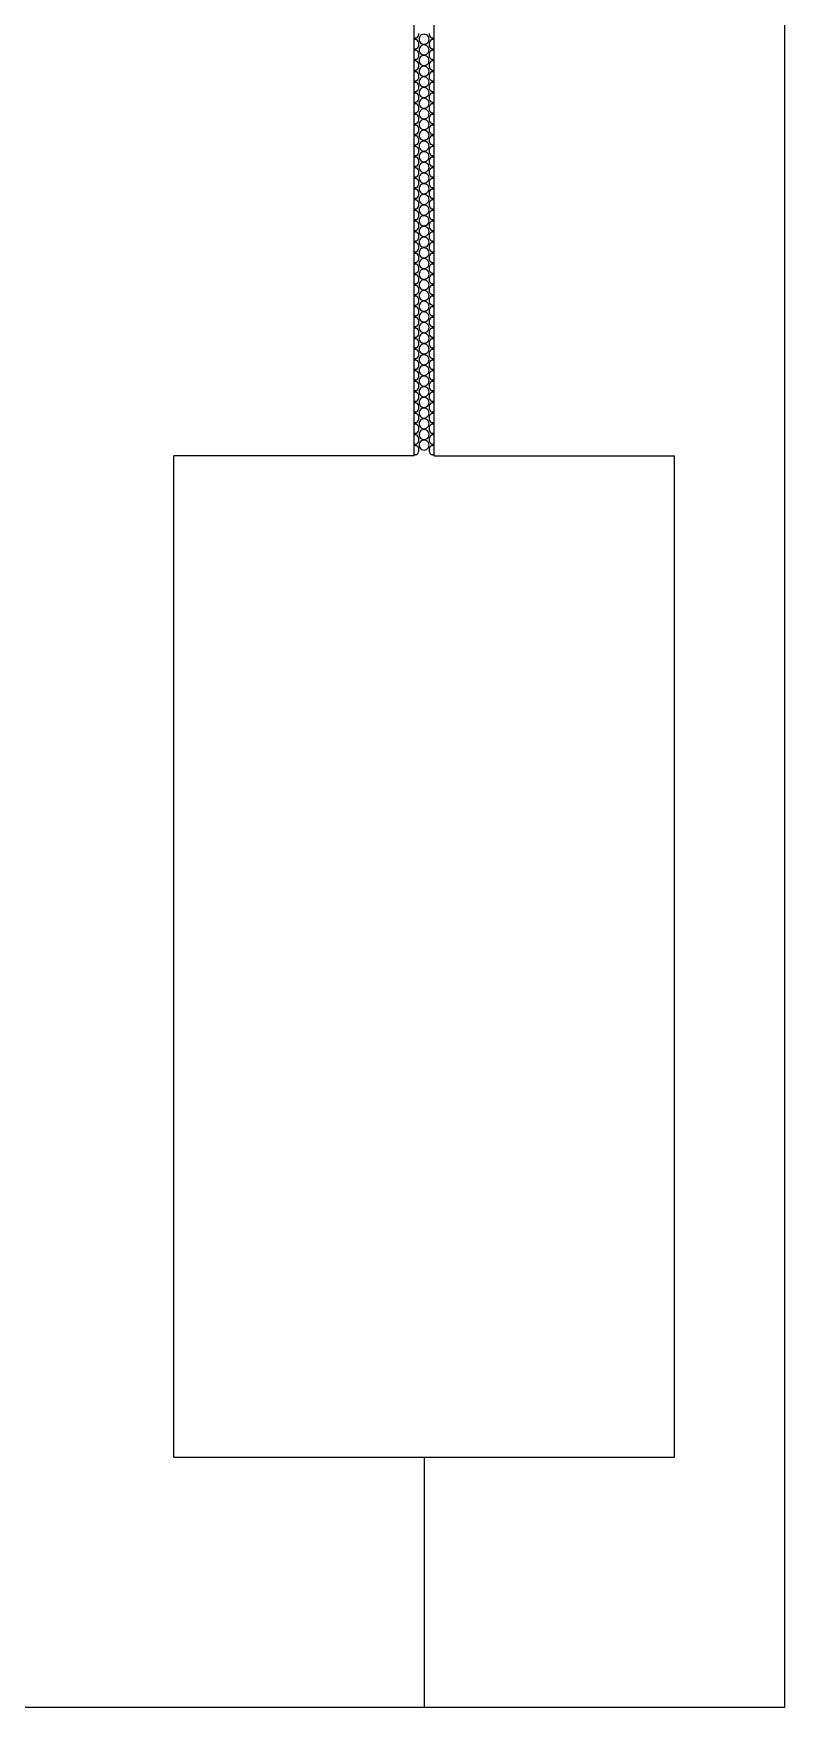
# Model space of a CAD drawing. Extents: x 0 to 40, y 0 to 70.
# Drawn here: x 32.5 to 40, y 0 to 16.72 of the extents above; entities that cross this region are included whole.
import ezdxf

# ---------------------------------------------------------------- set-up
doc = ezdxf.new("R2010")
doc.units = 0
doc.header["$MEASUREMENT"] = 0
doc.layers.add('AL_FOIL', color=2, linetype='CONTINUOUS')

msp = doc.modelspace()

# ---------------------------------------------------------------- linework, layer by layer
at = {"layer": 'AL_FOIL', "linetype": 'Continuous'}
for p, q in [((40, 70), (40, 0)), ((40, 0), (0, 0))]:
    msp.add_line(p, q, dxfattribs=at)
at = {"layer": 'AL_FOIL'}
for p, q in [((36.3, 12.5), (36.3, 21.4)), ((36.5, 12.5), (36.5, 21.4)), ((33.9, 2.5), (33.9, 12.5)), ((36.3, 12.5), (33.9, 12.5)), ((36.5, 12.5), (38.9, 12.5)), ((38.9, 2.5), (38.9, 12.5)), ((33.9, 2.5), (38.9, 2.5)), ((36.4, 2.5), (36.4, 0))]:
    msp.add_line(p, q, dxfattribs=at)
for centre, radius, start, end in [((36.313, 16.713), 0.0402, 250.8934, 270), ((36.313, 16.616), 0.0402, 90, 109.1066), ((36.313, 16.606), 0.0402, 250.8934, 270), ((36.313, 16.705), 0.0327, 270, 291.206), ((36.313, 16.624), 0.0327, 68.794, 90), ((36.313, 16.598), 0.0327, 270, 291.206), ((36.313, 16.707), 0.0345, 291.206, 330), ((36.313, 16.622), 0.0345, 30, 68.794), ((36.313, 16.6), 0.0345, 291.206, 330), ((36.293, 16.718), 0.0568, 330, 360), ((36.293, 16.611), 0.0568, 0, 30), ((36.293, 16.611), 0.0568, 330, 360), ((36.4, 16.661), 0.05, 150, 180), ((36.4, 16.661), 0.05, 180, 210), ((36.4, 16.554), 0.05, 150, 180), ((36.4, 16.554), 0.05, 180, 210), ((36.4, 16.661), 0.05, 120, 150), ((36.4, 16.661), 0.05, 210, 240), ((36.4, 16.554), 0.05, 120, 150), ((36.4, 16.661), 0.05, 90, 120), ((36.4, 16.661), 0.05, 240, 270), ((36.4, 16.554), 0.05, 90, 120), ((36.4, 16.661), 0.05, 60, 90), ((36.4, 16.661), 0.05, 270, 300), ((36.4, 16.554), 0.05, 60, 90), ((36.4, 16.661), 0.05, 30, 60), ((36.4, 16.661), 0.05, 300, 330), ((36.4, 16.554), 0.05, 30, 60), ((36.4, 16.661), 0.05, 360, 30), ((36.4, 16.661), 0.05, 330, 0), ((36.4, 16.554), 0.05, 360, 30), ((36.4, 16.554), 0.05, 330, 360), ((36.507, 16.718), 0.0568, 180, 210), ((36.507, 16.611), 0.0568, 150, 180), ((36.507, 16.611), 0.0568, 180, 210), ((36.487, 16.707), 0.0345, 210, 248.794), ((36.487, 16.622), 0.0345, 111.206, 150), ((36.487, 16.6), 0.0345, 210, 248.794), ((36.487, 16.705), 0.0327, 248.794, 270), ((36.487, 16.624), 0.0327, 90, 111.206), ((36.487, 16.598), 0.0327, 248.794, 270), ((36.487, 16.713), 0.0402, 270, 289.1066), ((36.487, 16.616), 0.0402, 70.8934, 90), ((36.487, 16.606), 0.0402, 270, 289.1066), ((36.313, 16.51), 0.0402, 90, 109.1066), ((36.313, 16.499), 0.0402, 250.8934, 270), ((36.313, 16.403), 0.0402, 90, 109.1066), ((36.313, 16.517), 0.0327, 68.794, 90), ((36.313, 16.492), 0.0327, 270, 291.206), ((36.313, 16.411), 0.0327, 68.794, 90), ((36.313, 16.516), 0.0345, 30, 68.794), ((36.313, 16.493), 0.0345, 291.206, 330), ((36.313, 16.409), 0.0345, 30, 68.794), ((36.293, 16.504), 0.0568, 360, 30), ((36.293, 16.504), 0.0568, 330, 0), ((36.293, 16.398), 0.0568, 360, 30), ((36.293, 16.398), 0.0568, 330, 0), ((36.4, 16.448), 0.05, 150, 180), ((36.4, 16.448), 0.05, 180, 210), ((36.4, 16.554), 0.05, 210, 240), ((36.4, 16.448), 0.05, 120, 150), ((36.4, 16.448), 0.05, 210, 240), ((36.4, 16.341), 0.05, 120, 150), ((36.4, 16.554), 0.05, 240, 270), ((36.4, 16.448), 0.05, 90, 120), ((36.4, 16.448), 0.05, 240, 270), ((36.4, 16.341), 0.05, 90, 120), ((36.4, 16.554), 0.05, 270, 300), ((36.4, 16.448), 0.05, 60, 90), ((36.4, 16.448), 0.05, 270, 300), ((36.4, 16.341), 0.05, 60, 90), ((36.4, 16.554), 0.05, 300, 330), ((36.4, 16.448), 0.05, 30, 60), ((36.4, 16.448), 0.05, 300, 330), ((36.4, 16.341), 0.05, 30, 60), ((36.4, 16.448), 0.05, 0, 30), ((36.4, 16.448), 0.05, 330, 360), ((36.507, 16.504), 0.0568, 150, 180), ((36.507, 16.504), 0.0568, 180, 210), ((36.507, 16.398), 0.0568, 150, 180), ((36.507, 16.398), 0.0568, 180, 210), ((36.487, 16.516), 0.0345, 111.206, 150), ((36.487, 16.493), 0.0345, 210, 248.794), ((36.487, 16.409), 0.0345, 111.206, 150), ((36.487, 16.517), 0.0327, 90, 111.206), ((36.487, 16.492), 0.0327, 248.794, 270), ((36.487, 16.411), 0.0327, 90, 111.206), ((36.487, 16.51), 0.0402, 70.8934, 90), ((36.487, 16.499), 0.0402, 270, 289.1066), ((36.487, 16.403), 0.0402, 70.8934, 90), ((36.313, 16.392), 0.0402, 250.8934, 270), ((36.313, 16.296), 0.0402, 90, 109.1066), ((36.313, 16.286), 0.0402, 250.8934, 270), ((36.313, 16.19), 0.0402, 90, 109.1066), ((36.313, 16.385), 0.0327, 270, 291.206), ((36.313, 16.304), 0.0327, 68.794, 90), ((36.313, 16.278), 0.0327, 270, 291.206), ((36.313, 16.197), 0.0327, 68.794, 90), ((36.313, 16.387), 0.0345, 291.206, 330), ((36.313, 16.302), 0.0345, 30, 68.794), ((36.313, 16.28), 0.0345, 291.206, 330), ((36.313, 16.195), 0.0345, 30, 68.794), ((36.293, 16.291), 0.0568, 360, 30), ((36.293, 16.291), 0.0568, 330, 0), ((36.4, 16.341), 0.05, 150, 180), ((36.4, 16.341), 0.05, 180, 210), ((36.4, 16.234), 0.05, 150, 180), ((36.4, 16.234), 0.05, 180, 210), ((36.4, 16.341), 0.05, 210, 240), ((36.4, 16.234), 0.05, 120, 150), ((36.4, 16.341), 0.05, 240, 270), ((36.4, 16.234), 0.05, 90, 120), ((36.4, 16.341), 0.05, 270, 300), ((36.4, 16.234), 0.05, 60, 90), ((36.4, 16.341), 0.05, 300, 330), ((36.4, 16.234), 0.05, 30, 60), ((36.4, 16.341), 0.05, 360, 30), ((36.4, 16.341), 0.05, 330, 0), ((36.4, 16.234), 0.05, 0, 30), ((36.4, 16.234), 0.05, 330, 360), ((36.507, 16.291), 0.0568, 150, 180), ((36.507, 16.291), 0.0568, 180, 210), ((36.487, 16.387), 0.0345, 210, 248.794), ((36.487, 16.302), 0.0345, 111.206, 150), ((36.487, 16.28), 0.0345, 210, 248.794), ((36.487, 16.195), 0.0345, 111.206, 150), ((36.487, 16.385), 0.0327, 248.794, 270), ((36.487, 16.304), 0.0327, 90, 111.206), ((36.487, 16.278), 0.0327, 248.794, 270), ((36.487, 16.197), 0.0327, 90, 111.206), ((36.487, 16.392), 0.0402, 270, 289.1066), ((36.487, 16.296), 0.0402, 70.8934, 90), ((36.487, 16.286), 0.0402, 270, 289.1066), ((36.487, 16.19), 0.0402, 70.8934, 90), ((36.313, 16.179), 0.0402, 250.8934, 270), ((36.313, 16.083), 0.0402, 90, 109.1066), ((36.313, 16.172), 0.0327, 270, 291.206), ((36.313, 16.09), 0.0327, 68.794, 90), ((36.313, 16.173), 0.0345, 291.206, 330), ((36.313, 16.089), 0.0345, 30, 68.794), ((36.313, 16.066), 0.0345, 291.206, 330), ((36.293, 16.184), 0.0568, 360, 30), ((36.293, 16.184), 0.0568, 330, 0), ((36.293, 16.078), 0.0568, 0, 30), ((36.293, 16.078), 0.0568, 330, 360), ((36.4, 16.128), 0.05, 150, 180), ((36.4, 16.128), 0.05, 180, 210), ((36.4, 16.234), 0.05, 210, 240), ((36.4, 16.128), 0.05, 120, 150), ((36.4, 16.128), 0.05, 210, 240), ((36.4, 16.021), 0.05, 120, 150), ((36.4, 16.234), 0.05, 240, 270), ((36.4, 16.128), 0.05, 90, 120), ((36.4, 16.128), 0.05, 240, 270), ((36.4, 16.021), 0.05, 90, 120), ((36.4, 16.234), 0.05, 270, 300), ((36.4, 16.128), 0.05, 60, 90), ((36.4, 16.128), 0.05, 270, 300), ((36.4, 16.021), 0.05, 60, 90), ((36.4, 16.234), 0.05, 300, 330), ((36.4, 16.128), 0.05, 30, 60), ((36.4, 16.128), 0.05, 300, 330), ((36.4, 16.021), 0.05, 30, 60), ((36.4, 16.128), 0.05, 0, 30), ((36.4, 16.128), 0.05, 330, 360), ((36.507, 16.184), 0.0568, 150, 180), ((36.507, 16.184), 0.0568, 180, 210), ((36.507, 16.078), 0.0568, 150, 180), ((36.507, 16.078), 0.0568, 180, 210), ((36.487, 16.173), 0.0345, 210, 248.794), ((36.487, 16.089), 0.0345, 111.206, 150), ((36.487, 16.066), 0.0345, 210, 248.794), ((36.487, 16.172), 0.0327, 248.794, 270), ((36.487, 16.09), 0.0327, 90, 111.206), ((36.487, 16.179), 0.0402, 270, 289.1066), ((36.487, 16.083), 0.0402, 70.8934, 90), ((36.313, 16.072), 0.0402, 250.8934, 270), ((36.313, 15.976), 0.0402, 90, 109.1066), ((36.313, 15.966), 0.0402, 250.8934, 270), ((36.313, 15.87), 0.0402, 90, 109.1066), ((36.313, 16.065), 0.0327, 270, 291.206), ((36.313, 15.984), 0.0327, 68.794, 90), ((36.313, 15.958), 0.0327, 270, 291.206), ((36.313, 15.877), 0.0327, 68.794, 90), ((36.313, 15.982), 0.0345, 30, 68.794), ((36.313, 15.96), 0.0345, 291.206, 330), ((36.313, 15.875), 0.0345, 30, 68.794), ((36.293, 15.971), 0.0568, 0, 30), ((36.293, 15.971), 0.0568, 330, 360), ((36.293, 15.864), 0.0568, 360, 30), ((36.4, 16.021), 0.05, 150, 180), ((36.4, 16.021), 0.05, 180, 210), ((36.4, 15.914), 0.05, 150, 180), ((36.4, 15.914), 0.05, 180, 210), ((36.4, 16.021), 0.05, 210, 240), ((36.4, 15.914), 0.05, 120, 150), ((36.4, 15.914), 0.05, 210, 240), ((36.4, 16.021), 0.05, 240, 270), ((36.4, 15.914), 0.05, 90, 120), ((36.4, 16.021), 0.05, 270, 300), ((36.4, 15.914), 0.05, 60, 90), ((36.4, 16.021), 0.05, 300, 330), ((36.4, 15.914), 0.05, 30, 60), ((36.4, 15.914), 0.05, 300, 330), ((36.4, 16.021), 0.05, 360, 30), ((36.4, 16.021), 0.05, 330, 0), ((36.4, 15.914), 0.05, 0, 30), ((36.4, 15.914), 0.05, 330, 0), ((36.507, 15.971), 0.0568, 150, 180), ((36.507, 15.971), 0.0568, 180, 210), ((36.507, 15.864), 0.0568, 150, 180), ((36.487, 15.982), 0.0345, 111.206, 150), ((36.487, 15.96), 0.0345, 210, 248.794), ((36.487, 15.875), 0.0345, 111.206, 150), ((36.487, 16.065), 0.0327, 248.794, 270), ((36.487, 15.984), 0.0327, 90, 111.206), ((36.487, 15.958), 0.0327, 248.794, 270), ((36.487, 15.877), 0.0327, 90, 111.206), ((36.487, 16.072), 0.0402, 270, 289.1066), ((36.487, 15.976), 0.0402, 70.8934, 90), ((36.487, 15.966), 0.0402, 270, 289.1066), ((36.487, 15.87), 0.0402, 70.8934, 90), ((36.313, 15.859), 0.0402, 250.8934, 270), ((36.313, 15.763), 0.0402, 90, 109.1066), ((36.313, 15.851), 0.0327, 270, 291.206), ((36.313, 15.77), 0.0327, 68.794, 90), ((36.313, 15.853), 0.0345, 291.206, 330), ((36.313, 15.769), 0.0345, 30, 68.794), ((36.313, 15.746), 0.0345, 291.206, 330), ((36.293, 15.864), 0.0568, 330, 0), ((36.293, 15.758), 0.0568, 360, 30), ((36.293, 15.758), 0.0568, 330, 0), ((36.4, 15.808), 0.05, 150, 180), ((36.4, 15.808), 0.05, 180, 210), ((36.4, 15.701), 0.05, 150, 180), ((36.4, 15.808), 0.05, 120, 150), ((36.4, 15.808), 0.05, 210, 240), ((36.4, 15.701), 0.05, 120, 150), ((36.4, 15.914), 0.05, 240, 270), ((36.4, 15.808), 0.05, 90, 120), ((36.4, 15.808), 0.05, 240, 270), ((36.4, 15.701), 0.05, 90, 120), ((36.4, 15.914), 0.05, 270, 300), ((36.4, 15.808), 0.05, 60, 90), ((36.4, 15.808), 0.05, 270, 300), ((36.4, 15.701), 0.05, 60, 90), ((36.4, 15.808), 0.05, 30, 60), ((36.4, 15.808), 0.05, 300, 330), ((36.4, 15.701), 0.05, 30, 60), ((36.4, 15.808), 0.05, 360, 30), ((36.4, 15.808), 0.05, 330, 0), ((36.4, 15.701), 0.05, 0, 30), ((36.507, 15.864), 0.0568, 180, 210), ((36.507, 15.758), 0.0568, 150, 180), ((36.507, 15.758), 0.0568, 180, 210), ((36.487, 15.853), 0.0345, 210, 248.794), ((36.487, 15.769), 0.0345, 111.206, 150), ((36.487, 15.746), 0.0345, 210, 248.794), ((36.487, 15.851), 0.0327, 248.794, 270), ((36.487, 15.77), 0.0327, 90, 111.206), ((36.487, 15.859), 0.0402, 270, 289.1066), ((36.487, 15.763), 0.0402, 70.8934, 90), ((36.313, 15.752), 0.0402, 250.8934, 270), ((36.313, 15.656), 0.0402, 90, 109.1066), ((36.313, 15.646), 0.0402, 250.8934, 270), ((36.313, 15.549), 0.0402, 90, 109.1066), ((36.313, 15.745), 0.0327, 270, 291.206), ((36.313, 15.664), 0.0327, 68.794, 90), ((36.313, 15.638), 0.0327, 270, 291.206), ((36.313, 15.557), 0.0327, 68.794, 90), ((36.313, 15.662), 0.0345, 30, 68.794), ((36.313, 15.64), 0.0345, 291.206, 330), ((36.313, 15.555), 0.0345, 30, 68.794), ((36.293, 15.651), 0.0568, 360, 30), ((36.293, 15.651), 0.0568, 330, 0), ((36.293, 15.544), 0.0568, 0, 30), ((36.4, 15.701), 0.05, 180, 210), ((36.4, 15.594), 0.05, 150, 180), ((36.4, 15.594), 0.05, 180, 210), ((36.4, 15.701), 0.05, 210, 240), ((36.4, 15.594), 0.05, 120, 150), ((36.4, 15.594), 0.05, 210, 240), ((36.4, 15.701), 0.05, 240, 270), ((36.4, 15.594), 0.05, 90, 120), ((36.4, 15.594), 0.05, 240, 270), ((36.4, 15.701), 0.05, 270, 300), ((36.4, 15.594), 0.05, 60, 90), ((36.4, 15.594), 0.05, 270, 300), ((36.4, 15.701), 0.05, 300, 330), ((36.4, 15.594), 0.05, 30, 60), ((36.4, 15.594), 0.05, 300, 330), ((36.4, 15.701), 0.05, 330, 0), ((36.4, 15.594), 0.05, 360, 30), ((36.4, 15.594), 0.05, 330, 360), ((36.507, 15.651), 0.0568, 150, 180), ((36.507, 15.651), 0.0568, 180, 210), ((36.507, 15.544), 0.0568, 150, 180), ((36.487, 15.662), 0.0345, 111.206, 150), ((36.487, 15.64), 0.0345, 210, 248.794), ((36.487, 15.555), 0.0345, 111.206, 150), ((36.487, 15.745), 0.0327, 248.794, 270), ((36.487, 15.664), 0.0327, 90, 111.206), ((36.487, 15.638), 0.0327, 248.794, 270), ((36.487, 15.557), 0.0327, 90, 111.206), ((36.487, 15.752), 0.0402, 270, 289.1066), ((36.487, 15.656), 0.0402, 70.8934, 90), ((36.487, 15.646), 0.0402, 270, 289.1066), ((36.487, 15.549), 0.0402, 70.8934, 90), ((36.313, 15.539), 0.0402, 250.8934, 270), ((36.313, 15.443), 0.0402, 90, 109.1066), ((36.313, 15.432), 0.0402, 250.8934, 270), ((36.313, 15.531), 0.0327, 270, 291.206), ((36.313, 15.45), 0.0327, 68.794, 90), ((36.313, 15.425), 0.0327, 270, 291.206), ((36.313, 15.533), 0.0345, 291.206, 330), ((36.313, 15.449), 0.0345, 30, 68.794), ((36.313, 15.426), 0.0345, 291.206, 330), ((36.293, 15.544), 0.0568, 330, 360), ((36.293, 15.437), 0.0568, 0, 30), ((36.293, 15.437), 0.0568, 330, 360), ((36.4, 15.487), 0.05, 150, 180), ((36.4, 15.487), 0.05, 180, 210), ((36.4, 15.381), 0.05, 150, 180), ((36.4, 15.381), 0.05, 180, 210), ((36.4, 15.487), 0.05, 120, 150), ((36.4, 15.487), 0.05, 210, 240), ((36.4, 15.381), 0.05, 120, 150), ((36.4, 15.487), 0.05, 90, 120), ((36.4, 15.487), 0.05, 240, 270), ((36.4, 15.381), 0.05, 90, 120), ((36.4, 15.487), 0.05, 60, 90), ((36.4, 15.487), 0.05, 270, 300), ((36.4, 15.381), 0.05, 60, 90), ((36.4, 15.487), 0.05, 30, 60), ((36.4, 15.487), 0.05, 300, 330), ((36.4, 15.381), 0.05, 30, 60), ((36.4, 15.487), 0.05, 360, 30), ((36.4, 15.487), 0.05, 330, 0), ((36.4, 15.381), 0.05, 0, 30), ((36.4, 15.381), 0.05, 330, 360), ((36.507, 15.544), 0.0568, 180, 210), ((36.507, 15.437), 0.0568, 150, 180), ((36.507, 15.437), 0.0568, 180, 210), ((36.487, 15.533), 0.0345, 210, 248.794), ((36.487, 15.449), 0.0345, 111.206, 150), ((36.487, 15.426), 0.0345, 210, 248.794), ((36.487, 15.531), 0.0327, 248.794, 270), ((36.487, 15.45), 0.0327, 90, 111.206), ((36.487, 15.425), 0.0327, 248.794, 270), ((36.487, 15.539), 0.0402, 270, 289.1066), ((36.487, 15.443), 0.0402, 70.8934, 90), ((36.487, 15.432), 0.0402, 270, 289.1066), ((36.313, 15.336), 0.0402, 90, 109.1066), ((36.313, 15.325), 0.0402, 250.8934, 270), ((36.313, 15.229), 0.0402, 90, 109.1066), ((36.313, 15.344), 0.0327, 68.794, 90), ((36.313, 15.318), 0.0327, 270, 291.206), ((36.313, 15.237), 0.0327, 68.794, 90), ((36.313, 15.342), 0.0345, 30, 68.794), ((36.313, 15.32), 0.0345, 291.206, 330), ((36.313, 15.235), 0.0345, 30, 68.794), ((36.293, 15.331), 0.0568, 360, 30), ((36.293, 15.331), 0.0568, 330, 0), ((36.293, 15.224), 0.0568, 360, 30), ((36.293, 15.224), 0.0568, 330, 0), ((36.4, 15.274), 0.05, 150, 180), ((36.4, 15.274), 0.05, 180, 210), ((36.4, 15.381), 0.05, 210, 240), ((36.4, 15.274), 0.05, 120, 150), ((36.4, 15.274), 0.05, 210, 240), ((36.4, 15.381), 0.05, 240, 270), ((36.4, 15.274), 0.05, 90, 120), ((36.4, 15.274), 0.05, 240, 270), ((36.4, 15.167), 0.05, 90, 120), ((36.4, 15.381), 0.05, 270, 300), ((36.4, 15.274), 0.05, 60, 90), ((36.4, 15.274), 0.05, 270, 300), ((36.4, 15.167), 0.05, 60, 90), ((36.4, 15.381), 0.05, 300, 330), ((36.4, 15.274), 0.05, 30, 60), ((36.4, 15.274), 0.05, 300, 330), ((36.4, 15.274), 0.05, 360, 30), ((36.4, 15.274), 0.05, 330, 0), ((36.507, 15.331), 0.0568, 150, 180), ((36.507, 15.331), 0.0568, 180, 210), ((36.507, 15.224), 0.0568, 150, 180), ((36.507, 15.224), 0.0568, 180, 210), ((36.487, 15.342), 0.0345, 111.206, 150), ((36.487, 15.32), 0.0345, 210, 248.794), ((36.487, 15.235), 0.0345, 111.206, 150), ((36.487, 15.344), 0.0327, 90, 111.206), ((36.487, 15.318), 0.0327, 248.794, 270), ((36.487, 15.237), 0.0327, 90, 111.206), ((36.487, 15.336), 0.0402, 70.8934, 90), ((36.487, 15.325), 0.0402, 270, 289.1066), ((36.487, 15.229), 0.0402, 70.8934, 90), ((36.313, 15.219), 0.0402, 250.8934, 270), ((36.313, 15.123), 0.0402, 90, 109.1066), ((36.313, 15.112), 0.0402, 250.8934, 270), ((36.313, 15.016), 0.0402, 90, 109.1066), ((36.313, 15.211), 0.0327, 270, 291.206), ((36.313, 15.13), 0.0327, 68.794, 90), ((36.313, 15.105), 0.0327, 270, 291.206), ((36.313, 15.023), 0.0327, 68.794, 90), ((36.313, 15.213), 0.0345, 291.206, 330), ((36.313, 15.129), 0.0345, 30, 68.794), ((36.313, 15.106), 0.0345, 291.206, 330), ((36.313, 15.022), 0.0345, 30, 68.794), ((36.293, 15.117), 0.0568, 360, 30), ((36.293, 15.117), 0.0568, 330, 0), ((36.4, 15.167), 0.05, 150, 180), ((36.4, 15.167), 0.05, 180, 210), ((36.4, 15.061), 0.05, 150, 180), ((36.4, 15.061), 0.05, 180, 210), ((36.4, 15.167), 0.05, 120, 150), ((36.4, 15.167), 0.05, 210, 240), ((36.4, 15.061), 0.05, 120, 150), ((36.4, 15.167), 0.05, 240, 270), ((36.4, 15.061), 0.05, 90, 120), ((36.4, 15.167), 0.05, 270, 300), ((36.4, 15.061), 0.05, 60, 90), ((36.4, 15.167), 0.05, 30, 60), ((36.4, 15.167), 0.05, 300, 330), ((36.4, 15.061), 0.05, 30, 60), ((36.4, 15.167), 0.05, 0, 30), ((36.4, 15.167), 0.05, 330, 360), ((36.4, 15.061), 0.05, 0, 30), ((36.4, 15.061), 0.05, 330, 0), ((36.507, 15.117), 0.0568, 150, 180), ((36.507, 15.117), 0.0568, 180, 210), ((36.487, 15.213), 0.0345, 210, 248.794), ((36.487, 15.129), 0.0345, 111.206, 150), ((36.487, 15.106), 0.0345, 210, 248.794), ((36.487, 15.022), 0.0345, 111.206, 150), ((36.487, 15.211), 0.0327, 248.794, 270), ((36.487, 15.13), 0.0327, 90, 111.206), ((36.487, 15.105), 0.0327, 248.794, 270), ((36.487, 15.023), 0.0327, 90, 111.206), ((36.487, 15.219), 0.0402, 270, 289.1066), ((36.487, 15.123), 0.0402, 70.8934, 90), ((36.487, 15.112), 0.0402, 270, 289.1066), ((36.487, 15.016), 0.0402, 70.8934, 90), ((36.313, 15.005), 0.0402, 250.8934, 270), ((36.313, 14.909), 0.0402, 90, 109.1066), ((36.313, 14.998), 0.0327, 270, 291.206), ((36.313, 14.917), 0.0327, 68.794, 90), ((36.313, 15), 0.0345, 291.206, 330), ((36.313, 14.915), 0.0345, 30, 68.794), ((36.293, 15.011), 0.0568, 0, 30), ((36.293, 15.011), 0.0568, 330, 360), ((36.293, 14.904), 0.0568, 360, 30), ((36.293, 14.904), 0.0568, 330, 0), ((36.4, 14.954), 0.05, 150, 180), ((36.4, 14.954), 0.05, 180, 210), ((36.4, 15.061), 0.05, 210, 240), ((36.4, 14.954), 0.05, 120, 150), ((36.4, 14.954), 0.05, 210, 240), ((36.4, 14.847), 0.05, 120, 150), ((36.4, 15.061), 0.05, 240, 270), ((36.4, 14.954), 0.05, 90, 120), ((36.4, 14.954), 0.05, 240, 270), ((36.4, 14.847), 0.05, 90, 120), ((36.4, 15.061), 0.05, 270, 300), ((36.4, 14.954), 0.05, 60, 90), ((36.4, 14.954), 0.05, 270, 300), ((36.4, 14.847), 0.05, 60, 90), ((36.4, 15.061), 0.05, 300, 330), ((36.4, 14.954), 0.05, 30, 60), ((36.4, 14.954), 0.05, 300, 330), ((36.4, 14.847), 0.05, 30, 60), ((36.4, 14.954), 0.05, 0, 30), ((36.4, 14.954), 0.05, 330, 360), ((36.507, 15.011), 0.0568, 150, 180), ((36.507, 15.011), 0.0568, 180, 210), ((36.507, 14.904), 0.0568, 150, 180), ((36.507, 14.904), 0.0568, 180, 210), ((36.487, 15), 0.0345, 210, 248.794), ((36.487, 14.915), 0.0345, 111.206, 150), ((36.487, 14.998), 0.0327, 248.794, 270), ((36.487, 14.917), 0.0327, 90, 111.206), ((36.487, 15.005), 0.0402, 270, 289.1066), ((36.487, 14.909), 0.0402, 70.8934, 90), ((36.313, 14.899), 0.0402, 250.8934, 270), ((36.313, 14.803), 0.0402, 90, 109.1066), ((36.313, 14.792), 0.0402, 250.8934, 270), ((36.313, 14.696), 0.0402, 90, 109.1066), ((36.313, 14.891), 0.0327, 270, 291.206), ((36.313, 14.81), 0.0327, 68.794, 90), ((36.313, 14.784), 0.0327, 270, 291.206), ((36.313, 14.703), 0.0327, 68.794, 90), ((36.313, 14.893), 0.0345, 291.206, 330), ((36.313, 14.808), 0.0345, 30, 68.794), ((36.313, 14.786), 0.0345, 291.206, 330), ((36.313, 14.702), 0.0345, 30, 68.794), ((36.293, 14.797), 0.0568, 0, 30), ((36.293, 14.797), 0.0568, 330, 360), ((36.293, 14.691), 0.0568, 360, 30), ((36.4, 14.847), 0.05, 150, 180), ((36.4, 14.847), 0.05, 180, 210), ((36.4, 14.741), 0.05, 150, 180), ((36.4, 14.741), 0.05, 180, 210), ((36.4, 14.847), 0.05, 210, 240), ((36.4, 14.741), 0.05, 120, 150), ((36.4, 14.741), 0.05, 210, 240), ((36.4, 14.847), 0.05, 240, 270), ((36.4, 14.741), 0.05, 90, 120), ((36.4, 14.847), 0.05, 270, 300), ((36.4, 14.741), 0.05, 60, 90), ((36.4, 14.847), 0.05, 300, 330), ((36.4, 14.741), 0.05, 30, 60), ((36.4, 14.741), 0.05, 300, 330), ((36.4, 14.847), 0.05, 360, 30), ((36.4, 14.847), 0.05, 330, 0), ((36.4, 14.741), 0.05, 360, 30), ((36.4, 14.741), 0.05, 330, 0), ((36.507, 14.797), 0.0568, 150, 180), ((36.507, 14.797), 0.0568, 180, 210), ((36.507, 14.691), 0.0568, 150, 180), ((36.487, 14.893), 0.0345, 210, 248.794), ((36.487, 14.808), 0.0345, 111.206, 150), ((36.487, 14.786), 0.0345, 210, 248.794), ((36.487, 14.702), 0.0345, 111.206, 150), ((36.487, 14.891), 0.0327, 248.794, 270), ((36.487, 14.81), 0.0327, 90, 111.206), ((36.487, 14.784), 0.0327, 248.794, 270), ((36.487, 14.703), 0.0327, 90, 111.206), ((36.487, 14.899), 0.0402, 270, 289.1066), ((36.487, 14.803), 0.0402, 70.8934, 90), ((36.487, 14.792), 0.0402, 270, 289.1066), ((36.487, 14.696), 0.0402, 70.8934, 90), ((36.313, 14.685), 0.0402, 250.8934, 270), ((36.313, 14.589), 0.0402, 90, 109.1066), ((36.313, 14.678), 0.0327, 270, 291.206), ((36.313, 14.597), 0.0327, 68.794, 90), ((36.313, 14.679), 0.0345, 291.206, 330), ((36.313, 14.595), 0.0345, 30, 68.794), ((36.313, 14.573), 0.0345, 291.206, 330), ((36.293, 14.691), 0.0568, 330, 0), ((36.293, 14.584), 0.0568, 360, 30), ((36.293, 14.584), 0.0568, 330, 0), ((36.4, 14.634), 0.05, 150, 180), ((36.4, 14.634), 0.05, 180, 210), ((36.4, 14.527), 0.05, 150, 180), ((36.4, 14.634), 0.05, 120, 150), ((36.4, 14.634), 0.05, 210, 240), ((36.4, 14.527), 0.05, 120, 150), ((36.4, 14.741), 0.05, 240, 270), ((36.4, 14.634), 0.05, 90, 120), ((36.4, 14.634), 0.05, 240, 270), ((36.4, 14.527), 0.05, 90, 120), ((36.4, 14.741), 0.05, 270, 300), ((36.4, 14.634), 0.05, 60, 90), ((36.4, 14.634), 0.05, 270, 300), ((36.4, 14.527), 0.05, 60, 90), ((36.4, 14.634), 0.05, 30, 60), ((36.4, 14.634), 0.05, 300, 330), ((36.4, 14.527), 0.05, 30, 60), ((36.4, 14.634), 0.05, 0, 30), ((36.4, 14.634), 0.05, 330, 360), ((36.4, 14.527), 0.05, 0, 30), ((36.507, 14.691), 0.0568, 180, 210), ((36.507, 14.584), 0.0568, 150, 180), ((36.507, 14.584), 0.0568, 180, 210), ((36.487, 14.679), 0.0345, 210, 248.794), ((36.487, 14.595), 0.0345, 111.206, 150), ((36.487, 14.573), 0.0345, 210, 248.794), ((36.487, 14.678), 0.0327, 248.794, 270), ((36.487, 14.597), 0.0327, 90, 111.206), ((36.487, 14.685), 0.0402, 270, 289.1066), ((36.487, 14.589), 0.0402, 70.8934, 90), ((36.313, 14.579), 0.0402, 250.8934, 270), ((36.313, 14.482), 0.0402, 90, 109.1066), ((36.313, 14.472), 0.0402, 250.8934, 270), ((36.313, 14.376), 0.0402, 90, 109.1066), ((36.313, 14.571), 0.0327, 270, 291.206), ((36.313, 14.49), 0.0327, 68.794, 90), ((36.313, 14.464), 0.0327, 270, 291.206), ((36.313, 14.383), 0.0327, 68.794, 90), ((36.313, 14.488), 0.0345, 30, 68.794), ((36.313, 14.466), 0.0345, 291.206, 330), ((36.313, 14.382), 0.0345, 30, 68.794), ((36.293, 14.477), 0.0568, 0, 30), ((36.293, 14.477), 0.0568, 330, 360), ((36.293, 14.37), 0.0568, 0, 30), ((36.4, 14.527), 0.05, 180, 210), ((36.4, 14.42), 0.05, 150, 180), ((36.4, 14.42), 0.05, 180, 210), ((36.4, 14.527), 0.05, 210, 240), ((36.4, 14.42), 0.05, 120, 150), ((36.4, 14.42), 0.05, 210, 240), ((36.4, 14.527), 0.05, 240, 270), ((36.4, 14.42), 0.05, 90, 120), ((36.4, 14.527), 0.05, 270, 300), ((36.4, 14.42), 0.05, 60, 90), ((36.4, 14.527), 0.05, 300, 330), ((36.4, 14.42), 0.05, 30, 60), ((36.4, 14.42), 0.05, 300, 330), ((36.4, 14.527), 0.05, 330, 360), ((36.4, 14.42), 0.05, 0, 30), ((36.4, 14.42), 0.05, 330, 360), ((36.507, 14.477), 0.0568, 150, 180), ((36.507, 14.477), 0.0568, 180, 210), ((36.507, 14.37), 0.0568, 150, 180), ((36.487, 14.488), 0.0345, 111.206, 150), ((36.487, 14.466), 0.0345, 210, 248.794), ((36.487, 14.382), 0.0345, 111.206, 150), ((36.487, 14.571), 0.0327, 248.794, 270), ((36.487, 14.49), 0.0327, 90, 111.206), ((36.487, 14.464), 0.0327, 248.794, 270), ((36.487, 14.383), 0.0327, 90, 111.206), ((36.487, 14.579), 0.0402, 270, 289.1066), ((36.487, 14.482), 0.0402, 70.8934, 90), ((36.487, 14.472), 0.0402, 270, 289.1066), ((36.487, 14.376), 0.0402, 70.8934, 90), ((36.313, 14.365), 0.0402, 250.8934, 270), ((36.313, 14.269), 0.0402, 90, 109.1066), ((36.313, 14.258), 0.0402, 250.8934, 270), ((36.313, 14.358), 0.0327, 270, 291.206), ((36.313, 14.277), 0.0327, 68.794, 90), ((36.313, 14.251), 0.0327, 270, 291.206), ((36.313, 14.359), 0.0345, 291.206, 330), ((36.313, 14.275), 0.0345, 30, 68.794), ((36.313, 14.253), 0.0345, 291.206, 330), ((36.293, 14.37), 0.0568, 330, 360), ((36.293, 14.264), 0.0568, 360, 30), ((36.293, 14.264), 0.0568, 330, 360), ((36.4, 14.314), 0.05, 150, 180), ((36.4, 14.314), 0.05, 180, 210), ((36.4, 14.207), 0.05, 150, 180), ((36.4, 14.314), 0.05, 120, 150), ((36.4, 14.314), 0.05, 210, 240), ((36.4, 14.207), 0.05, 120, 150), ((36.4, 14.42), 0.05, 240, 270), ((36.4, 14.314), 0.05, 90, 120), ((36.4, 14.314), 0.05, 240, 270), ((36.4, 14.207), 0.05, 90, 120), ((36.4, 14.42), 0.05, 270, 300), ((36.4, 14.314), 0.05, 60, 90), ((36.4, 14.314), 0.05, 270, 300), ((36.4, 14.207), 0.05, 60, 90), ((36.4, 14.314), 0.05, 30, 60), ((36.4, 14.314), 0.05, 300, 330), ((36.4, 14.207), 0.05, 30, 60), ((36.4, 14.314), 0.05, 360, 30), ((36.4, 14.314), 0.05, 330, 0), ((36.4, 14.207), 0.05, 360, 30), ((36.507, 14.37), 0.0568, 180, 210), ((36.507, 14.264), 0.0568, 150, 180), ((36.507, 14.264), 0.0568, 180, 210), ((36.487, 14.359), 0.0345, 210, 248.794), ((36.487, 14.275), 0.0345, 111.206, 150), ((36.487, 14.253), 0.0345, 210, 248.794), ((36.487, 14.358), 0.0327, 248.794, 270), ((36.487, 14.277), 0.0327, 90, 111.206), ((36.487, 14.251), 0.0327, 248.794, 270), ((36.487, 14.365), 0.0402, 270, 289.1066), ((36.487, 14.269), 0.0402, 70.8934, 90), ((36.487, 14.258), 0.0402, 270, 289.1066), ((36.313, 14.162), 0.0402, 90, 109.1066), ((36.313, 14.152), 0.0402, 250.8934, 270), ((36.313, 14.056), 0.0402, 90, 109.1066), ((36.313, 14.17), 0.0327, 68.794, 90), ((36.313, 14.144), 0.0327, 270, 291.206), ((36.313, 14.063), 0.0327, 68.794, 90), ((36.313, 14.168), 0.0345, 30, 68.794), ((36.313, 14.146), 0.0345, 291.206, 330), ((36.313, 14.062), 0.0345, 30, 68.794), ((36.293, 14.157), 0.0568, 360, 30), ((36.293, 14.157), 0.0568, 330, 360), ((36.293, 14.05), 0.0568, 360, 30), ((36.293, 14.05), 0.0568, 330, 360), ((36.4, 14.207), 0.05, 180, 210), ((36.4, 14.1), 0.05, 150, 180), ((36.4, 14.1), 0.05, 180, 210), ((36.4, 14.207), 0.05, 210, 240), ((36.4, 14.1), 0.05, 120, 150), ((36.4, 14.1), 0.05, 210, 240), ((36.4, 14.207), 0.05, 240, 270), ((36.4, 14.1), 0.05, 90, 120), ((36.4, 14.1), 0.05, 240, 270), ((36.4, 13.994), 0.05, 90, 120), ((36.4, 14.207), 0.05, 270, 300), ((36.4, 14.1), 0.05, 60, 90), ((36.4, 14.1), 0.05, 270, 300), ((36.4, 13.994), 0.05, 60, 90), ((36.4, 14.207), 0.05, 300, 330), ((36.4, 14.1), 0.05, 30, 60), ((36.4, 14.1), 0.05, 300, 330), ((36.4, 14.207), 0.05, 330, 0), ((36.4, 14.1), 0.05, 360, 30), ((36.4, 14.1), 0.05, 330, 0), ((36.507, 14.157), 0.0568, 150, 180), ((36.507, 14.157), 0.0568, 180, 210), ((36.507, 14.05), 0.0568, 150, 180), ((36.507, 14.05), 0.0568, 180, 210), ((36.487, 14.168), 0.0345, 111.206, 150), ((36.487, 14.146), 0.0345, 210, 248.794), ((36.487, 14.062), 0.0345, 111.206, 150), ((36.487, 14.17), 0.0327, 90, 111.206), ((36.487, 14.144), 0.0327, 248.794, 270), ((36.487, 14.063), 0.0327, 90, 111.206), ((36.487, 14.162), 0.0402, 70.8934, 90), ((36.487, 14.152), 0.0402, 270, 289.1066), ((36.487, 14.056), 0.0402, 70.8934, 90), ((36.313, 14.045), 0.0402, 250.8934, 270), ((36.313, 13.949), 0.0402, 90, 109.1066), ((36.313, 13.938), 0.0402, 250.8934, 270), ((36.313, 13.842), 0.0402, 90, 109.1066), ((36.313, 14.038), 0.0327, 270, 291.206), ((36.313, 13.956), 0.0327, 68.794, 90), ((36.313, 13.931), 0.0327, 270, 291.206), ((36.313, 13.85), 0.0327, 68.794, 90), ((36.313, 14.039), 0.0345, 291.206, 330), ((36.313, 13.955), 0.0345, 30, 68.794), ((36.313, 13.933), 0.0345, 291.206, 330), ((36.313, 13.848), 0.0345, 30, 68.794), ((36.293, 13.944), 0.0568, 360, 30), ((36.293, 13.944), 0.0568, 330, 360), ((36.4, 13.994), 0.05, 150, 180), ((36.4, 13.994), 0.05, 180, 210), ((36.4, 13.887), 0.05, 150, 180), ((36.4, 13.887), 0.05, 180, 210), ((36.4, 13.994), 0.05, 120, 150), ((36.4, 13.994), 0.05, 210, 240), ((36.4, 13.887), 0.05, 120, 150), ((36.4, 13.994), 0.05, 240, 270), ((36.4, 13.887), 0.05, 90, 120), ((36.4, 13.994), 0.05, 270, 300), ((36.4, 13.887), 0.05, 60, 90), ((36.4, 13.994), 0.05, 30, 60), ((36.4, 13.994), 0.05, 300, 330), ((36.4, 13.887), 0.05, 30, 60), ((36.4, 13.994), 0.05, 360, 30), ((36.4, 13.994), 0.05, 330, 0), ((36.4, 13.887), 0.05, 0, 30), ((36.4, 13.887), 0.05, 330, 360), ((36.507, 13.944), 0.0568, 150, 180), ((36.507, 13.944), 0.0568, 180, 210), ((36.487, 14.039), 0.0345, 210, 248.794), ((36.487, 13.955), 0.0345, 111.206, 150), ((36.487, 13.933), 0.0345, 210, 248.794), ((36.487, 13.848), 0.0345, 111.206, 150), ((36.487, 14.038), 0.0327, 248.794, 270), ((36.487, 13.956), 0.0327, 90, 111.206), ((36.487, 13.931), 0.0327, 248.794, 270), ((36.487, 13.85), 0.0327, 90, 111.206), ((36.487, 14.045), 0.0402, 270, 289.1066), ((36.487, 13.949), 0.0402, 70.8934, 90), ((36.487, 13.938), 0.0402, 270, 289.1066), ((36.487, 13.842), 0.0402, 70.8934, 90), ((36.313, 13.832), 0.0402, 250.8934, 270), ((36.313, 13.736), 0.0402, 90, 109.1066), ((36.313, 13.824), 0.0327, 270, 291.206), ((36.313, 13.743), 0.0327, 68.794, 90), ((36.313, 13.826), 0.0345, 291.206, 330), ((36.313, 13.741), 0.0345, 30, 68.794), ((36.293, 13.837), 0.0568, 360, 30), ((36.293, 13.837), 0.0568, 330, 360), ((36.293, 13.73), 0.0568, 360, 30), ((36.293, 13.73), 0.0568, 330, 0), ((36.4, 13.78), 0.05, 150, 180), ((36.4, 13.78), 0.05, 180, 210), ((36.4, 13.887), 0.05, 210, 240), ((36.4, 13.78), 0.05, 120, 150), ((36.4, 13.78), 0.05, 210, 240), ((36.4, 13.674), 0.05, 120, 150), ((36.4, 13.887), 0.05, 240, 270), ((36.4, 13.78), 0.05, 90, 120), ((36.4, 13.78), 0.05, 240, 270), ((36.4, 13.674), 0.05, 90, 120), ((36.4, 13.887), 0.05, 270, 300), ((36.4, 13.78), 0.05, 60, 90), ((36.4, 13.78), 0.05, 270, 300), ((36.4, 13.674), 0.05, 60, 90), ((36.4, 13.887), 0.05, 300, 330), ((36.4, 13.78), 0.05, 30, 60), ((36.4, 13.78), 0.05, 300, 330), ((36.4, 13.674), 0.05, 30, 60), ((36.4, 13.78), 0.05, 0, 30), ((36.4, 13.78), 0.05, 330, 360), ((36.507, 13.837), 0.0568, 150, 180), ((36.507, 13.837), 0.0568, 180, 210), ((36.507, 13.73), 0.0568, 150, 180), ((36.507, 13.73), 0.0568, 180, 210), ((36.487, 13.826), 0.0345, 210, 248.794), ((36.487, 13.741), 0.0345, 111.206, 150), ((36.487, 13.824), 0.0327, 248.794, 270), ((36.487, 13.743), 0.0327, 90, 111.206), ((36.487, 13.832), 0.0402, 270, 289.1066), ((36.487, 13.736), 0.0402, 70.8934, 90), ((36.313, 13.725), 0.0402, 250.8934, 270), ((36.313, 13.629), 0.0402, 90, 109.1066), ((36.313, 13.618), 0.0402, 250.8934, 270), ((36.313, 13.522), 0.0402, 90, 109.1066), ((36.313, 13.717), 0.0327, 270, 291.206), ((36.313, 13.636), 0.0327, 68.794, 90), ((36.313, 13.611), 0.0327, 270, 291.206), ((36.313, 13.53), 0.0327, 68.794, 90), ((36.313, 13.719), 0.0345, 291.206, 330), ((36.313, 13.635), 0.0345, 30, 68.794), ((36.313, 13.612), 0.0345, 291.206, 330), ((36.313, 13.528), 0.0345, 30, 68.794), ((36.293, 13.624), 0.0568, 0, 30), ((36.293, 13.624), 0.0568, 330, 360), ((36.293, 13.517), 0.0568, 0, 30), ((36.4, 13.674), 0.05, 150, 180), ((36.4, 13.674), 0.05, 180, 210), ((36.4, 13.567), 0.05, 150, 180), ((36.4, 13.567), 0.05, 180, 210), ((36.4, 13.674), 0.05, 210, 240), ((36.4, 13.567), 0.05, 120, 150), ((36.4, 13.567), 0.05, 210, 240), ((36.4, 13.674), 0.05, 240, 270), ((36.4, 13.567), 0.05, 90, 120), ((36.4, 13.674), 0.05, 270, 300), ((36.4, 13.567), 0.05, 60, 90), ((36.4, 13.674), 0.05, 300, 330), ((36.4, 13.567), 0.05, 30, 60), ((36.4, 13.567), 0.05, 300, 330), ((36.4, 13.674), 0.05, 360, 30), ((36.4, 13.674), 0.05, 330, 0), ((36.4, 13.567), 0.05, 0, 30), ((36.4, 13.567), 0.05, 330, 360), ((36.507, 13.624), 0.0568, 150, 180), ((36.507, 13.624), 0.0568, 180, 210), ((36.507, 13.517), 0.0568, 150, 180), ((36.487, 13.719), 0.0345, 210, 248.794), ((36.487, 13.635), 0.0345, 111.206, 150), ((36.487, 13.612), 0.0345, 210, 248.794), ((36.487, 13.528), 0.0345, 111.206, 150), ((36.487, 13.717), 0.0327, 248.794, 270), ((36.487, 13.636), 0.0327, 90, 111.206), ((36.487, 13.611), 0.0327, 248.794, 270), ((36.487, 13.53), 0.0327, 90, 111.206), ((36.487, 13.725), 0.0402, 270, 289.1066), ((36.487, 13.629), 0.0402, 70.8934, 90), ((36.487, 13.618), 0.0402, 270, 289.1066), ((36.487, 13.522), 0.0402, 70.8934, 90), ((36.313, 13.512), 0.0402, 250.8934, 270), ((36.313, 13.415), 0.0402, 90, 109.1066), ((36.313, 13.504), 0.0327, 270, 291.206), ((36.313, 13.423), 0.0327, 68.794, 90), ((36.313, 13.506), 0.0345, 291.206, 330), ((36.313, 13.421), 0.0345, 30, 68.794), ((36.313, 13.399), 0.0345, 291.206, 330), ((36.293, 13.517), 0.0568, 330, 360), ((36.293, 13.41), 0.0568, 360, 30), ((36.293, 13.41), 0.0568, 330, 0), ((36.4, 13.46), 0.05, 150, 180), ((36.4, 13.46), 0.05, 180, 210), ((36.4, 13.353), 0.05, 150, 180), ((36.4, 13.46), 0.05, 120, 150), ((36.4, 13.46), 0.05, 210, 240), ((36.4, 13.353), 0.05, 120, 150), ((36.4, 13.567), 0.05, 240, 270), ((36.4, 13.46), 0.05, 90, 120), ((36.4, 13.46), 0.05, 240, 270), ((36.4, 13.353), 0.05, 90, 120), ((36.4, 13.567), 0.05, 270, 300), ((36.4, 13.46), 0.05, 60, 90), ((36.4, 13.46), 0.05, 270, 300), ((36.4, 13.353), 0.05, 60, 90), ((36.4, 13.46), 0.05, 30, 60), ((36.4, 13.46), 0.05, 300, 330), ((36.4, 13.353), 0.05, 30, 60), ((36.4, 13.46), 0.05, 0, 30), ((36.4, 13.46), 0.05, 330, 0), ((36.4, 13.353), 0.05, 0, 30), ((36.507, 13.517), 0.0568, 180, 210), ((36.507, 13.41), 0.0568, 150, 180), ((36.507, 13.41), 0.0568, 180, 210), ((36.487, 13.506), 0.0345, 210, 248.794), ((36.487, 13.421), 0.0345, 111.206, 150), ((36.487, 13.399), 0.0345, 210, 248.794), ((36.487, 13.504), 0.0327, 248.794, 270), ((36.487, 13.423), 0.0327, 90, 111.206), ((36.487, 13.512), 0.0402, 270, 289.1066), ((36.487, 13.415), 0.0402, 70.8934, 90), ((36.313, 13.405), 0.0402, 250.8934, 270), ((36.313, 13.309), 0.0402, 90, 109.1066), ((36.313, 13.298), 0.0402, 250.8934, 270), ((36.313, 13.202), 0.0402, 90, 109.1066), ((36.313, 13.397), 0.0327, 270, 291.206), ((36.313, 13.316), 0.0327, 68.794, 90), ((36.313, 13.291), 0.0327, 270, 291.206), ((36.313, 13.21), 0.0327, 68.794, 90), ((36.313, 13.315), 0.0345, 30, 68.794), ((36.313, 13.292), 0.0345, 291.206, 330), ((36.313, 13.208), 0.0345, 30, 68.794), ((36.293, 13.303), 0.0568, 360, 30), ((36.293, 13.303), 0.0568, 330, 0), ((36.293, 13.197), 0.0568, 360, 30), ((36.4, 13.353), 0.05, 180, 210), ((36.4, 13.247), 0.05, 150, 180), ((36.4, 13.247), 0.05, 180, 210), ((36.4, 13.353), 0.05, 210, 240), ((36.4, 13.247), 0.05, 120, 150), ((36.4, 13.247), 0.05, 210, 240), ((36.4, 13.353), 0.05, 240, 270), ((36.4, 13.247), 0.05, 90, 120), ((36.4, 13.353), 0.05, 270, 300), ((36.4, 13.247), 0.05, 60, 90), ((36.4, 13.353), 0.05, 300, 330), ((36.4, 13.247), 0.05, 30, 60), ((36.4, 13.247), 0.05, 300, 330), ((36.4, 13.353), 0.05, 330, 360), ((36.4, 13.247), 0.05, 0, 30), ((36.4, 13.247), 0.05, 330, 360), ((36.507, 13.303), 0.0568, 150, 180), ((36.507, 13.303), 0.0568, 180, 210), ((36.507, 13.197), 0.0568, 150, 180), ((36.487, 13.315), 0.0345, 111.206, 150), ((36.487, 13.292), 0.0345, 210, 248.794), ((36.487, 13.208), 0.0345, 111.206, 150), ((36.487, 13.397), 0.0327, 248.794, 270), ((36.487, 13.316), 0.0327, 90, 111.206), ((36.487, 13.291), 0.0327, 248.794, 270), ((36.487, 13.21), 0.0327, 90, 111.206), ((36.487, 13.405), 0.0402, 270, 289.1066), ((36.487, 13.309), 0.0402, 70.8934, 90), ((36.487, 13.298), 0.0402, 270, 289.1066), ((36.487, 13.202), 0.0402, 70.8934, 90), ((36.313, 13.191), 0.0402, 250.8934, 270), ((36.313, 13.095), 0.0402, 90, 109.1066), ((36.313, 13.085), 0.0402, 250.8934, 270), ((36.313, 13.184), 0.0327, 270, 291.206), ((36.313, 13.103), 0.0327, 68.794, 90), ((36.313, 13.077), 0.0327, 270, 291.206), ((36.313, 13.186), 0.0345, 291.206, 330), ((36.313, 13.101), 0.0345, 30, 68.794), ((36.313, 13.079), 0.0345, 291.206, 330), ((36.293, 13.197), 0.0568, 330, 0), ((36.293, 13.09), 0.0568, 0, 30), ((36.293, 13.09), 0.0568, 330, 360), ((36.4, 13.14), 0.05, 150, 180), ((36.4, 13.14), 0.05, 180, 210), ((36.4, 13.033), 0.05, 150, 180), ((36.4, 13.14), 0.05, 120, 150), ((36.4, 13.14), 0.05, 210, 240), ((36.4, 13.033), 0.05, 120, 150), ((36.4, 13.247), 0.05, 240, 270), ((36.4, 13.14), 0.05, 90, 120), ((36.4, 13.14), 0.05, 240, 270), ((36.4, 13.033), 0.05, 90, 120), ((36.4, 13.247), 0.05, 270, 300), ((36.4, 13.14), 0.05, 60, 90), ((36.4, 13.14), 0.05, 270, 300), ((36.4, 13.033), 0.05, 60, 90), ((36.4, 13.14), 0.05, 30, 60), ((36.4, 13.14), 0.05, 300, 330), ((36.4, 13.033), 0.05, 30, 60), ((36.4, 13.14), 0.05, 0, 30), ((36.4, 13.14), 0.05, 330, 0), ((36.4, 13.033), 0.05, 0, 30), ((36.507, 13.197), 0.0568, 180, 210), ((36.507, 13.09), 0.0568, 150, 180), ((36.507, 13.09), 0.0568, 180, 210), ((36.487, 13.186), 0.0345, 210, 248.794), ((36.487, 13.101), 0.0345, 111.206, 150), ((36.487, 13.079), 0.0345, 210, 248.794), ((36.487, 13.184), 0.0327, 248.794, 270), ((36.487, 13.103), 0.0327, 90, 111.206), ((36.487, 13.077), 0.0327, 248.794, 270), ((36.487, 13.191), 0.0402, 270, 289.1066), ((36.487, 13.095), 0.0402, 70.8934, 90), ((36.487, 13.085), 0.0402, 270, 289.1066), ((36.313, 12.989), 0.0402, 90, 109.1066), ((36.313, 12.978), 0.0402, 250.8934, 270), ((36.313, 12.882), 0.0402, 90, 109.1066), ((36.313, 12.996), 0.0327, 68.794, 90), ((36.313, 12.971), 0.0327, 270, 291.206), ((36.313, 12.889), 0.0327, 68.794, 90), ((36.313, 12.995), 0.0345, 30, 68.794), ((36.313, 12.972), 0.0345, 291.206, 330), ((36.313, 12.888), 0.0345, 30, 68.794), ((36.293, 12.983), 0.0568, 360, 30), ((36.293, 12.983), 0.0568, 330, 360), ((36.293, 12.877), 0.0568, 360, 30), ((36.293, 12.877), 0.0568, 330, 360), ((36.4, 13.033), 0.05, 180, 210), ((36.4, 12.927), 0.05, 150, 180), ((36.4, 12.927), 0.05, 180, 210), ((36.4, 13.033), 0.05, 210, 240), ((36.4, 12.927), 0.05, 120, 150), ((36.4, 12.927), 0.05, 210, 240), ((36.4, 13.033), 0.05, 240, 270), ((36.4, 12.927), 0.05, 90, 120), ((36.4, 12.927), 0.05, 240, 270), ((36.4, 13.033), 0.05, 270, 300), ((36.4, 12.927), 0.05, 60, 90), ((36.4, 12.927), 0.05, 270, 300), ((36.4, 13.033), 0.05, 300, 330), ((36.4, 12.927), 0.05, 30, 60), ((36.4, 12.927), 0.05, 300, 330), ((36.4, 13.033), 0.05, 330, 360), ((36.4, 12.927), 0.05, 0, 30), ((36.4, 12.927), 0.05, 330, 360), ((36.507, 12.983), 0.0568, 150, 180), ((36.507, 12.983), 0.0568, 180, 210), ((36.507, 12.877), 0.0568, 150, 180), ((36.507, 12.877), 0.0568, 180, 210), ((36.487, 12.995), 0.0345, 111.206, 150), ((36.487, 12.972), 0.0345, 210, 248.794), ((36.487, 12.888), 0.0345, 111.206, 150), ((36.487, 12.996), 0.0327, 90, 111.206), ((36.487, 12.971), 0.0327, 248.794, 270), ((36.487, 12.889), 0.0327, 90, 111.206), ((36.487, 12.989), 0.0402, 70.8934, 90), ((36.487, 12.978), 0.0402, 270, 289.1066), ((36.487, 12.882), 0.0402, 70.8934, 90), ((36.313, 12.871), 0.0402, 250.8934, 270), ((36.313, 12.775), 0.0402, 90, 109.1066), ((36.313, 12.765), 0.0402, 250.8934, 270), ((36.313, 12.669), 0.0402, 90, 109.1066), ((36.313, 12.864), 0.0327, 270, 291.206), ((36.313, 12.783), 0.0327, 68.794, 90), ((36.313, 12.757), 0.0327, 270, 291.206), ((36.313, 12.676), 0.0327, 68.794, 90), ((36.313, 12.866), 0.0345, 291.206, 330), ((36.313, 12.781), 0.0345, 30, 68.794), ((36.313, 12.759), 0.0345, 291.206, 330), ((36.313, 12.674), 0.0345, 30, 68.794), ((36.293, 12.77), 0.0568, 360, 30), ((36.293, 12.77), 0.0568, 330, 0), ((36.4, 12.82), 0.05, 150, 180), ((36.4, 12.82), 0.05, 180, 210), ((36.4, 12.713), 0.05, 150, 180), ((36.4, 12.713), 0.05, 180, 210), ((36.4, 12.82), 0.05, 120, 150), ((36.4, 12.82), 0.05, 210, 240), ((36.4, 12.713), 0.05, 120, 150), ((36.4, 12.82), 0.05, 90, 120), ((36.4, 12.82), 0.05, 240, 270), ((36.4, 12.713), 0.05, 90, 120), ((36.4, 12.82), 0.05, 60, 90), ((36.4, 12.82), 0.05, 270, 300), ((36.4, 12.713), 0.05, 60, 90), ((36.4, 12.82), 0.05, 30, 60), ((36.4, 12.82), 0.05, 300, 330), ((36.4, 12.713), 0.05, 30, 60), ((36.4, 12.82), 0.05, 0, 30), ((36.4, 12.82), 0.05, 330, 360), ((36.4, 12.713), 0.05, 360, 30), ((36.4, 12.713), 0.05, 330, 0), ((36.507, 12.77), 0.0568, 150, 180), ((36.507, 12.77), 0.0568, 180, 210), ((36.487, 12.866), 0.0345, 210, 248.794), ((36.487, 12.781), 0.0345, 111.206, 150), ((36.487, 12.759), 0.0345, 210, 248.794), ((36.487, 12.674), 0.0345, 111.206, 150), ((36.487, 12.864), 0.0327, 248.794, 270), ((36.487, 12.783), 0.0327, 90, 111.206), ((36.487, 12.757), 0.0327, 248.794, 270), ((36.487, 12.676), 0.0327, 90, 111.206), ((36.487, 12.871), 0.0402, 270, 289.1066), ((36.487, 12.775), 0.0402, 70.8934, 90), ((36.487, 12.765), 0.0402, 270, 289.1066), ((36.487, 12.669), 0.0402, 70.8934, 90), ((36.313, 12.658), 0.0402, 250.8934, 270), ((36.313, 12.562), 0.0402, 90, 109.1066), ((36.313, 12.65), 0.0327, 270, 291.206), ((36.313, 12.569), 0.0327, 68.794, 90), ((36.313, 12.652), 0.0345, 291.206, 330), ((36.313, 12.568), 0.0345, 30, 68.794), ((36.293, 12.663), 0.0568, 0, 30), ((36.293, 12.663), 0.0568, 330, 0), ((36.293, 12.557), 0.0568, 0, 30), ((36.293, 12.557), 0.0568, 330, 360), ((36.4, 12.607), 0.05, 150, 180), ((36.4, 12.607), 0.05, 180, 210), ((36.4, 12.713), 0.05, 210, 240), ((36.4, 12.607), 0.05, 120, 150), ((36.4, 12.607), 0.05, 210, 240), ((36.4, 12.713), 0.05, 240, 270), ((36.4, 12.607), 0.05, 90, 120), ((36.4, 12.607), 0.05, 240, 270), ((36.4, 12.713), 0.05, 270, 300), ((36.4, 12.607), 0.05, 60, 90), ((36.4, 12.607), 0.05, 270, 300), ((36.4, 12.713), 0.05, 300, 330), ((36.4, 12.607), 0.05, 30, 60), ((36.4, 12.607), 0.05, 300, 330), ((36.4, 12.607), 0.05, 0, 30), ((36.4, 12.607), 0.05, 330, 360), ((36.507, 12.663), 0.0568, 150, 180), ((36.507, 12.663), 0.0568, 180, 210), ((36.507, 12.557), 0.0568, 150, 180), ((36.507, 12.557), 0.0568, 180, 210), ((36.487, 12.652), 0.0345, 210, 248.794), ((36.487, 12.568), 0.0345, 111.206, 150), ((36.487, 12.65), 0.0327, 248.794, 270), ((36.487, 12.569), 0.0327, 90, 111.206), ((36.487, 12.658), 0.0402, 270, 289.1066), ((36.487, 12.562), 0.0402, 70.8934, 90), ((36.313, 12.551), 0.0402, 250.8934, 270), ((36.313, 12.544), 0.0327, 270, 291.206), ((36.313, 12.545), 0.0345, 291.206, 330), ((36.487, 12.545), 0.0345, 210, 248.794), ((36.487, 12.544), 0.0327, 248.794, 270), ((36.487, 12.551), 0.0402, 270, 289.1066)]:
    msp.add_arc(centre, radius, start, end, dxfattribs=at)

doc.saveas('drawing.dxf')
